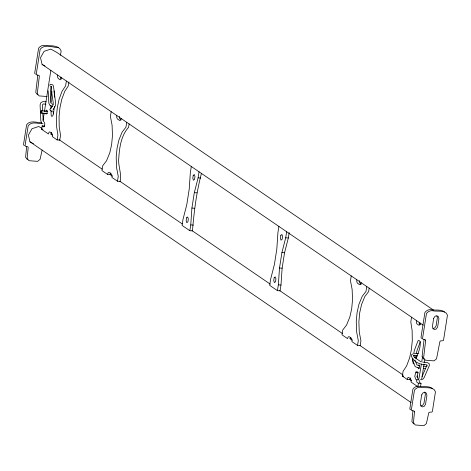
<?xml version="1.0" encoding="UTF-8"?>
<svg xmlns="http://www.w3.org/2000/svg" width="471" height="471" viewBox="0 0 471 471"><rect width="100%" height="100%" fill="white"/><g stroke="black" fill="none" stroke-linecap="round" stroke-linejoin="round"><path stroke-width="0.71" d="M57.65 75.06L57.639 77.173L58.186 78.469L60.129 79.793L60.936 79.428L61.53 77.709M416.417 320.51L416.405 322.629L416.953 323.918L418.896 325.243L419.702 324.878L420.297 323.165M416.523 380.144L416.847 382.193L418.401 383.253L421.027 383.459L420.591 386.226M419.149 380.35L419.473 382.393L421.027 383.459M412.761 359.791L413.173 363.641L413.985 363.859M201.464 173.346C196.46 192.268 194.076 211.45 192.451 230.908L189.825 230.702L190.755 224.903L191.909 208.052L194.323 192.633L198.103 177.844L199.05 171.797M289.17 232.603L288.329 237.973L284.543 252.768L282.129 268.187L280.981 285.037L280.051 290.837L277.425 290.631L278.355 284.837L279.503 267.987L281.917 252.562L285.703 237.773L286.651 231.732M26.629 146.457L25.611 157.243L27.377 159.622M412.932 410.753L411.913 421.539L413.685 423.912M37.804 75.095L35.755 92.469L37.521 94.842M424.106 339.385L422.057 356.759L423.829 359.137M68.896 81.925L68.242 86.063L64.78 91.262L61.766 99.316L59.964 107.659L59.058 116.608L59.211 126.834L60.535 135.307L59.776 140.134L57.15 139.934L52.305 136.614L52.31 134.5L51.763 133.205L49.826 131.88L49.019 132.245L48.425 133.964L41.636 129.319L42.178 125.857L44.804 126.063M43.049 120.305L44.18 113.075M44.409 111.627L50.862 70.414M51.934 91.268L50.986 97.303L50.892 103.025M54.242 93.482L54.559 91.468M60.465 55.29L61.148 50.933L59.87 48.731C55.731 44.651 49.537 46.282 44.362 45.351C42.031 45.204 39.947 46.382 38.593 48.236L34.724 72.94L34.913 73.735L35.602 74.118M54.524 106.487L53.364 113.911L52.776 115.778L51.945 116.502L51.227 115.678L50.915 110.179M57.15 139.934L57.909 135.1L56.585 126.628L56.432 116.402L57.338 107.453L59.14 99.116L62.154 91.062L65.616 85.863L66.376 81.03M111.174 111.674L110.414 116.508L112.086 125.215L112.469 135.601L111.627 144.597L109.767 152.892L106.517 160.788L102.707 165.751L101.948 170.579L107.5 174.376L110.126 174.582L110.762 172.892M129.125 123.897L128.583 127.347C121.218 135.483 119.54 146.934 118.822 157.497C117.691 165.621 121.971 173.463 120.117 181.417L117.491 181.217L118.25 176.384L116.578 167.676L116.196 157.29L117.038 148.294L118.904 139.999L122.148 132.104L125.957 127.141L126.717 122.313M191.297 166.493L190.349 172.533L189.212 189.142L186.799 204.561L182.96 219.568L182.071 225.397L189.825 230.702M278.891 226.421L277.943 232.462L276.813 249.071L274.399 264.49L270.56 279.503L269.665 285.326L277.425 290.631M351.225 275.912L350.471 280.745L352.137 289.453L352.526 299.839L351.684 308.829L349.818 317.124L346.568 325.019L342.758 329.983L342.005 334.816L347.551 338.614L348.187 336.924L349.093 336.63L351.313 338.149L351.961 339.503L351.996 341.652L357.548 345.449L360.174 345.655L360.927 340.821L359.261 332.114L358.873 321.728L359.714 312.732L361.581 304.443L364.831 296.542L368.64 291.578L369.182 288.128M357.548 345.449L358.301 340.615L356.635 331.908L356.247 321.522L357.089 312.532L358.955 304.237L362.205 296.336L366.014 291.378L366.768 286.545M410.412 377.901L409.817 379.62L407.191 379.414L402.346 376.099L403.099 371.266L406.561 366.067L409.582 358.013L411.383 349.676L412.29 340.721L412.131 330.495L410.812 322.023L411.566 317.195M413.709 353.721L414.386 350.3L417.977 340.874L418.637 340.327L419.997 341.251C421.18 347.115 417.871 353.191 416.199 358.661M415.699 357.972L416.123 355.275M416.441 353.25L417.006 350.501L420.344 341.752M417.859 386.709L418.401 383.253M421.421 363.959L418.801 379.467L418.095 379.52L417.647 377.395L417.141 377.53M421.757 361.793L422.552 356.73M424.047 364.165L421.78 378.625L421.427 379.673L420.939 379.873L420.603 379.426M424.271 362.717L424.724 359.826M45.864 111.621L46.034 110.603L46.817 110.043L47.271 111.509L46.941 113.546L46.158 114.106L45.852 113.128M42.119 150.055L40.088 159.31L37.627 161.359L28.931 160.682L27.165 158.303L28.178 147.523L27.936 146.852L25.287 146.163L25.104 145.362L28.154 125.875C31.545 120.9 38.192 123.855 43.02 123.702M417.624 377.53L417.094 375.905L417.1 376.612L418.065 372.208L416.705 371.737L415.887 372.055L414.774 376.317L415.746 379.302L418.095 380.038M42.849 104.138L42.449 105.333L42.731 111.115M47.424 113.611L41.195 113.122L41.601 111.957L41.371 110.762L47.53 111.238M51.051 134.164L51.645 132.451M407.191 379.414L407.786 377.695L408.592 377.33L410.529 378.66L411.077 379.95L411.071 382.069L417.294 386.326M121.165 118.515L120.529 120.199L119.622 120.499L117.403 118.98L116.761 117.62L116.726 115.477M107.5 174.376L108.136 172.692L109.042 172.392L111.262 173.911L111.904 175.271L111.939 177.414L117.491 181.217M361.216 282.747L360.586 284.437L359.679 284.731L357.46 283.212L356.812 281.852L356.777 279.709M350.177 338.82L350.601 337.689M54.624 107.335L55.448 105.327L55.566 102.495L53.576 86.958L53.035 85.092L51.898 84.539L50.556 84.244L49.543 85.269M422.069 376.6L426.95 365.249M412.967 358.625L412.384 359.785L415.192 366.632L418.984 368.187M52.04 110.385L52.193 110.084M51.351 86.811L50.444 90.974L51.056 102.407M422.463 379.65L424.212 377.489L429.328 365.584L429.222 363.765L427.468 362.635L422.693 362.105M418.348 365.39L419.131 364.766L419.608 366.185L419.302 368.234L418.519 368.858L418.042 367.433M41.371 110.762L40.824 111.191L40.718 112.651L41.195 113.122M412.779 353.986L411.772 354.48L411.413 356.223C413.314 362.075 420.609 364.931 426.396 364.737L427.25 365.284M433.032 328.44L434.709 327.981L436.087 325.903L437.376 317.666L436.853 315.988M420.915 405.825L422.593 405.36L423.971 403.282L425.384 394.245L424.683 392.007M414.474 357.265L416.552 357.265M46.182 101.813L42.932 101.589L40.824 102.707L40.076 104.968L40.842 120.9L41.736 123.437M43.297 103.991L45.911 104.168M414.386 353.285L418.413 353.562M417.247 355.852L414.604 355.676L413.726 356.058L413.985 354.963L413.791 355.929L414.333 357.289L420.88 361.775M418.095 372.814L416.747 372.72L415.887 372.055M41.466 122.637C36.644 122.796 29.991 119.834 26.6 124.815L23.55 144.303L23.738 145.103L24.427 145.48M41.636 129.319L42.949 129.419M198.103 177.844L200.728 178.044M194.323 192.633L196.949 192.839M191.909 208.052L194.529 208.259M190.755 224.903L193.381 225.109M285.703 237.773L288.329 237.973M281.917 252.562L284.543 252.768M279.503 267.987L282.129 268.187M278.355 284.837L280.981 285.037M423.57 366.208L426.991 366.479M423.347 368.522L425.531 368.693M402.346 376.099L403.653 376.199M47.047 96.52L39.075 95.901L37.309 93.529L39.352 76.155L39.111 75.484L36.461 74.801L36.279 74L40.147 49.296C44.457 43.797 52.517 47.377 58.28 47.689M51.292 111.556L52.67 111.862M52.505 106.634L49.691 105.18L48.86 103.067L48.16 90.85M419.467 365.89L416.87 364.831L414.933 360.003M50.897 86.676L51.574 87.005M51.51 103.573L52.97 104.362M433.497 310.13L56.638 52.293L50.803 49.096L44.127 51.321L40.512 57.656L42.078 64.403L44.992 65.999M42.184 128.418L38.681 126.499L32.004 128.724L28.39 135.065L29.956 141.806L411.065 402.546M421.91 338.408L421.215 338.031L421.027 337.23L424.901 312.526C426.249 310.672 428.333 309.494 430.665 309.641C435.169 310.73 440.703 308.941 444.624 311.961M29.956 141.806L33.453 143.726M410.73 409.776L410.041 409.393L409.852 408.592L412.908 389.105C414.256 387.25 416.34 386.079 418.672 386.22C423.182 387.315 428.71 385.525 432.631 388.546M42.078 64.403L423.188 325.143M121.141 119.946L120.028 119.187L119.387 117.827L119.363 116.396M361.192 284.178L360.085 283.418L359.438 282.058L359.414 280.628M420.55 324.784L419.579 324.125L419.031 322.829M42.178 125.857L43.732 126.923L44.215 126.723L44.81 124.138L44.439 122.066M50.585 133.852L52.405 135.095M59.081 139.663L102.166 169.142M110.055 174.541L112.481 176.201M119.764 181.182L182.271 223.949M191.985 230.59L270.266 284.148M279.374 290.377L342.488 333.556M349.77 338.537L352.196 340.197M360.085 345.596L403.17 375.075M409.24 379.226L411.666 380.886M50.556 110.714L49.779 109.59C51.192 107.412 53.818 105.657 53.205 102.666L50.827 85.999M54.13 90.944L54.607 97.161M60.264 77.379L60.812 78.669M43.615 121.754L43.179 120.517L42.796 112.563M53.535 108.236L53.541 109.666M53.547 111.81L53.553 113.953M50.897 105.168L50.909 108.748M414.48 411.813L413.467 422.599L415.234 424.972L423.929 425.649L426.39 423.606L428.74 412.926L429.181 412.308L431.978 412.043L432.407 411.289L435.457 391.801L434.185 389.605C430.264 386.585 424.73 388.375 420.226 387.286C417.895 387.138 415.811 388.316 414.456 390.171L411.407 409.658L411.589 410.459L414.239 411.142L414.48 411.813M425.66 340.451L423.612 357.819L425.378 360.197L434.074 360.874L436.535 358.825L439.914 341.557L440.356 340.939L443.152 340.68L443.582 339.927L447.45 315.223L446.178 313.027C442.251 310.006 436.723 311.796 432.213 310.701C429.888 310.56 427.803 311.731 426.449 313.586L422.581 338.29L422.77 339.091L425.413 339.779L425.66 340.451M186.587 217.79L186.145 220.646L186.793 222.665L187.888 221.841L188.335 218.986L187.688 216.96L186.587 217.79M193.234 175.359L192.786 178.209L193.434 180.234L194.535 179.404L194.982 176.548L194.329 174.529L193.234 175.359M274.187 277.719L273.739 280.575L274.387 282.6L275.482 281.77L275.929 278.914L275.282 276.895L274.187 277.719M280.834 235.288L280.386 238.138L281.034 240.163L282.129 239.333L282.576 236.483L281.929 234.458L280.834 235.288M421.686 394.898L420.273 403.935L420.974 406.179L422.469 406.885L424.141 406.426L425.525 404.348L426.938 395.31L426.237 393.067L424.742 392.361L423.064 392.82L421.686 394.898M433.679 318.319L432.39 326.55L433.09 328.793L434.586 329.5L436.264 329.041L437.641 326.962L438.931 318.726L438.23 316.488L436.735 315.776L435.057 316.241L433.679 318.319"/></g></svg>
